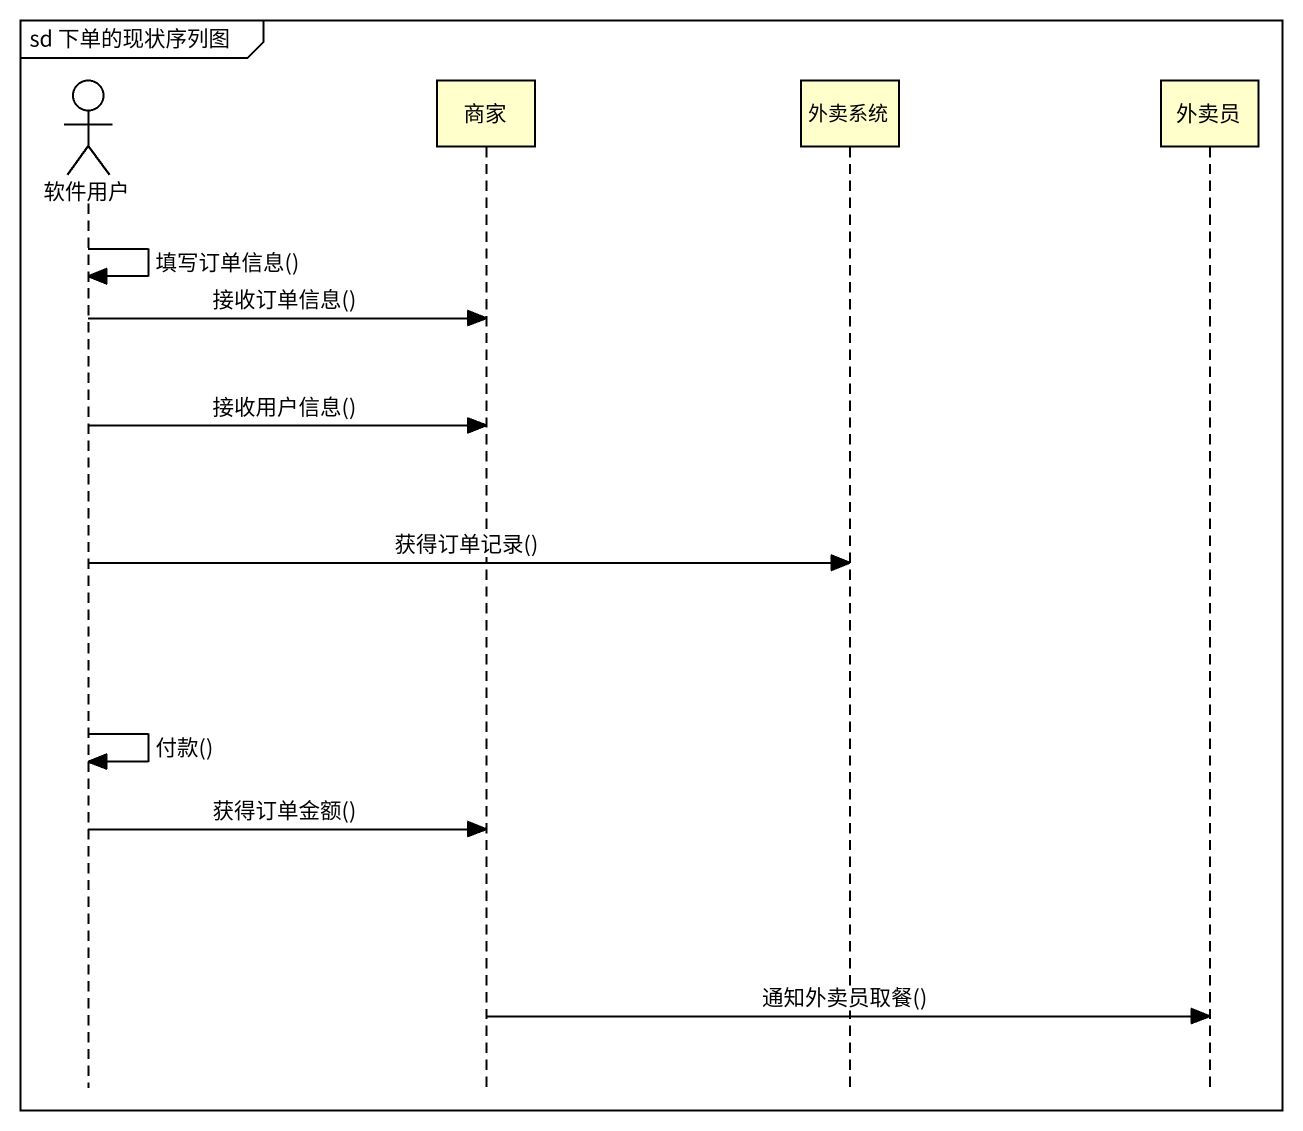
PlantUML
@startuml
mainframe sd 下单的现状序列图
hide footbox
actor 软件用户
participant 商家
participant 外卖系统
participant 外卖员

软件用户 -> 软件用户 : 填写订单信息()
软件用户 -> 商家 : 接收订单信息()
软件用户 -> 商家 : 接收用户信息()
软件用户 -> 外卖系统 : 获得订单记录()
软件用户 -> 软件用户 : 付款()
软件用户 -> 商家 : 获得订单金额()
商家 -> 外卖员 : 通知外卖员取餐()
@enduml
